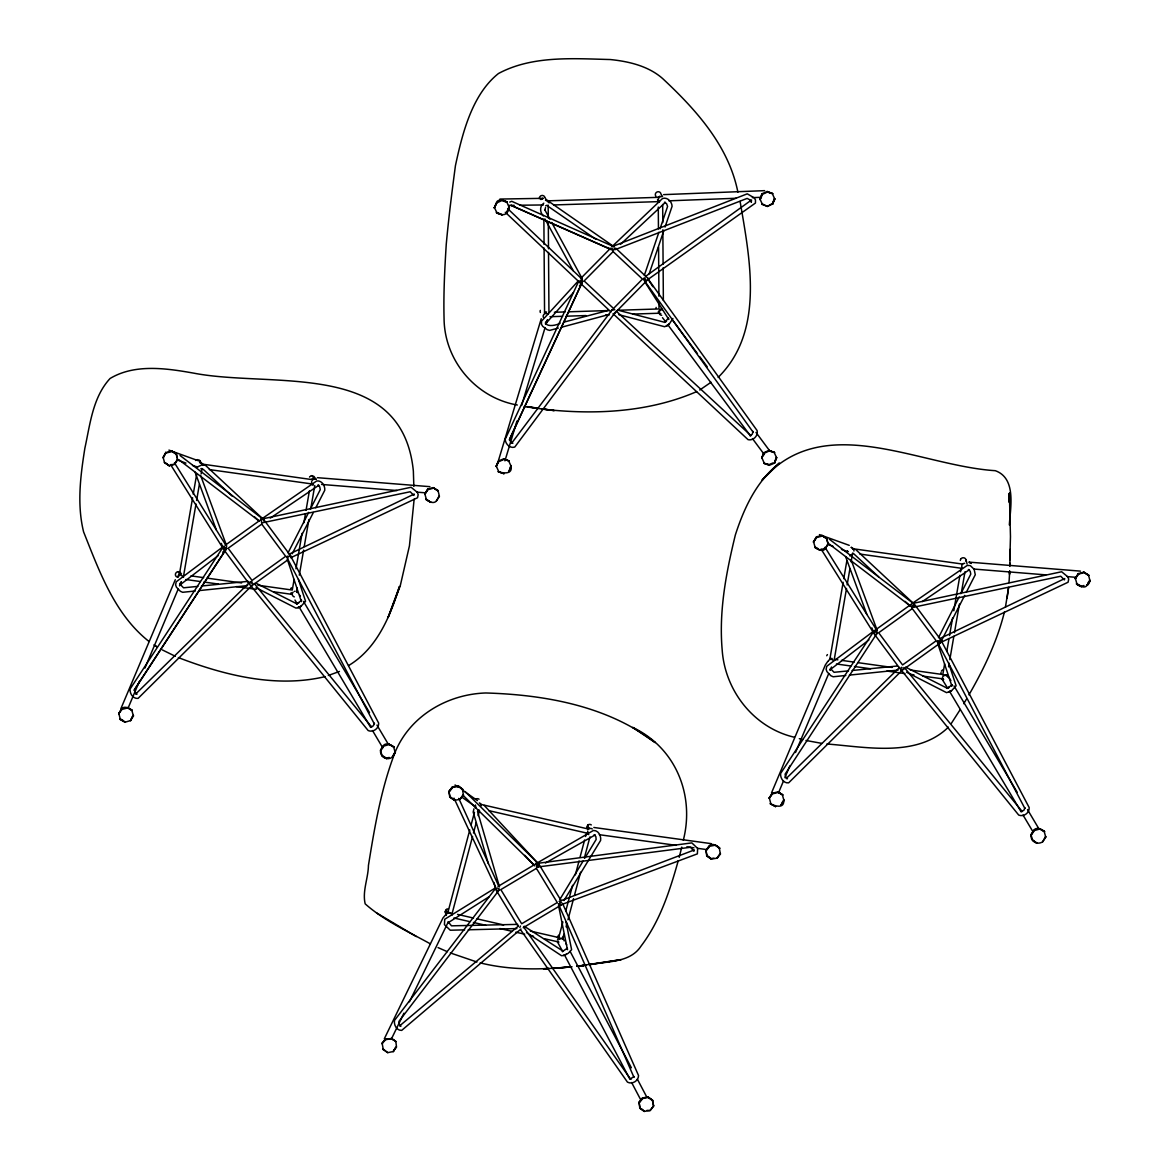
<?xml version="1.0" encoding="UTF-8"?>
<svg xmlns="http://www.w3.org/2000/svg" width="1170" height="1170" viewBox="0 0 1170 1170"><rect width="100%" height="100%" fill="white"/><g stroke="black" fill="none" stroke-linecap="round" stroke-linejoin="round"><path stroke-width="1.5" d="M252.618 584.664L251.565 581.812M261.466 522.215L261.466 520.591M903.152 669.138L903.152 667.514M911.986 605.066L912.819 607.376L1060.751 576.225L1064.393 579.925L1064.715 578.565L939.598 638.718M914.15 606.601L914.15 604.963M1009.871 566.426L1010.134 549.344L1009.798 559.962L1010.105 550.69M1009.418 501.316L1009.388 493.214L1010.47 536.694L1009.856 558.368M1009.418 499.444L1009.608 492.994L1009.067 502.398M290.935 557.476L289.78 556.116L287.045 556.569M941.47 641.95L941.484 641.116L1029.176 807.549C1029.585 812.901 1023.662 817.216 1018.704 815.066L901.207 670.044L902.129 670.191M391.394 1038.711L385.559 1039.106L381.99 1043.465L385.778 1039.647L391.394 1038.711L395.826 1041.373L396.513 1047.091L393.061 1051.567L387.592 1052.693L382.985 1048.788M463.378 795.103L462.559 789.648L458.245 785.86L452.483 786.854L448.856 791.476L450.143 797.062L454.647 800.309L460 799.329L463.144 794.576M653.474 1105.957L652.597 1100.765L648.019 1096.919L642.52 1097.972L638.952 1102.33L640.18 1108.18L644.421 1111.368L650.037 1110.447L653.694 1105.884L652.377 1100.239L647.873 1096.977M714.797 844.74C726.599 854.436 713.788 840.265 709.444 845.72L705.817 850.341L707.104 855.928L711.345 859.116L716.961 858.195L720.106 853.442M1009.695 571.428L1009.008 582.601M1009.637 571.209L1009.505 574.309L1009.651 571.15M1009.915 564.993L1010.002 563.282M195.068 472.11L216.333 529.952M845.588 556.584L866.853 614.425M536.445 864.791L536.767 867.116L690.592 847.27L693.912 851.263L694.307 849.946L559.128 901.397M538.434 866.517L538.58 864.893M1009.33 524.92C1010.412 507.751 1016.628 478.267 995.29 470.691C918.523 465.821 823.08 409.383 762.021 480.256L779.395 463.028C756.624 481.104 744.076 507.912 735.345 534.982C726.19 572.496 718.775 611.003 722.168 649.774C724.888 690.783 753.948 727.872 794.386 737.246M647.917 278.255L647.77 279.601L755.454 203.039L755.484 199.953L754.211 197.847L747.264 193.825L613.563 246.066M1007.063 598.279L1008.613 587.369L1005.439 607.128M614.06 249.751L614.323 248.128M179.302 574.909L192.611 497.791M193.24 494.193L196.648 474.464M183.748 574.85L195.99 503.992M196.604 500.453L199.353 484.512M201.181 473.879L202.103 468.57M294.109 579.428L292.281 590.046L257.912 585.234M295.952 568.795L302.065 533.359M303.907 522.727L305.428 513.879M306.043 510.339L309.406 490.844M297.121 587.735L297.165 592.122A2.881 2.793 -34.6 0 1 297.619 592.707M299.301 575.172L303.63 550.075M304.244 546.478L308.895 519.582M310.752 508.818L314.774 485.491M829.822 659.383L843.146 582.265M843.76 578.682L846.861 560.737M846.51 588.481L834.283 659.339L837.895 659.836M847.124 584.927L849.873 568.986M851.102 561.907L852.637 553.044M944.643 663.902L942.801 674.534L910.245 669.971M946.779 651.5L948.928 639.098M949.528 635.559L952.599 617.848M953.813 610.755L959.926 575.333M960.541 571.779L961.155 568.24L859.862 554.053M948.577 666.827L949.192 663.244M949.821 659.661L953.842 636.334M954.457 632.751L959.415 604.056M961.272 593.292L964.987 571.764M681.759 847.109L679.229 857.332M683.309 840.25C694.892 795.161 675.69 747.659 632.648 727.389L655.185 742.584C607.493 705.876 544.635 694.702 485.769 692.976C447.598 694.205 410.494 715.689 395.372 751.579C381.157 787.995 374.663 826.985 368.433 865.464C368.257 878.202 362.188 891.189 365.172 903.854C383.965 920.585 408.301 931.642 430.399 943.868M473.952 808.792L473.177 812.068L488.329 863.592M291.125 556.408L290.774 557.71L417.558 497.733L418.173 494.676L417.339 492.365L411.109 487.261L263.162 518.749M447.774 912.849L469.784 829.91M471.188 824.631L474.464 812.272M452.205 913.17L472.548 836.491M473.484 833.011L476.248 822.554M478.106 815.578L479.495 810.357M562.887 921.887L558.719 937.565L530.317 931.057M565.666 911.43L572.598 885.295M575.362 874.838L579.062 860.886M579.998 857.405L584.62 839.987M585.541 836.491L586.462 833.011L488.826 810.649M562.814 939.203L564.218 933.909M566.09 926.845L567.026 923.32M567.962 919.795L573.578 898.619M574.514 895.094L580.598 872.147M584.342 858.034L589.958 836.857M941.645 640.897L941.309 642.184L1068.093 582.221L1068.693 579.165L1067.859 576.854L1061.643 571.75L913.697 603.237M672.896 318.445L669.225 324.119L664.706 326.752L618.842 314.686M1004.445 611.895C997.206 641.248 983.999 668.757 968.95 694.848M678.249 860.696C669.898 890.531 660.143 920.907 641.189 945.901C630.089 963.202 607.054 961.067 589.461 964.709L621.051 959.649L577.102 966.244M498.478 460.468L541.242 318.737M504.943 460.863L516.935 421.054M521.63 405.464L545.088 327.556M546.127 324.09L547.37 320.156M300.909 601.058L301.173 600.195L301.407 601.629L287.206 559.041M951.429 685.532L951.693 684.669L951.927 686.117L937.726 643.515M644.348 275.359L658.871 232.274M660.026 228.837L667.587 206.432L666.593 203.712L664.443 202.308L665.408 202.352L620.451 244.398M649.189 273.751L663.873 230.505M665.043 227.053L672.092 206.3C671.931 201.635 667.397 196.911 662.542 198.476L611.851 246.782M900.973 668.83L901.529 667.28M762.182 203.799L767.33 206.461L772.595 204.004L774.54 198.578L773.092 201.84M494.31 207.88L496.475 202.439C499.107 195.873 515.268 205.964 502.018 200.523L496.811 202.834L494.31 207.88L496.811 202.834M503.934 473.762C486.325 466.932 514.712 480.329 510.866 465.631M759.842 199.441L761.919 193.81L767.14 191.5L772.741 193.679L767.286 192.099L762.343 194.41L760.178 199.573L762.109 193.869M772.931 462.94L769.012 464.68L763.864 463.159L769.187 465.353L774.672 463.028L776.397 457.192M502.076 214.87C488.299 207.631 503.202 219.214 507.063 212.428L509.009 207.002L506.844 211.902M507.283 212.56L509.447 207.397M503.89 459.415L498.669 461.726L496.168 466.494L498.259 461.126L503.743 458.801L509.067 460.995L503.656 458.874M510.325 466.918L509.14 471.452M508.921 471.32L511.305 466.011M772.595 204.004L774.979 198.973M761.699 458.07L763.791 452.702L768.997 450.391L774.598 452.556L769.143 450.991L764.2 453.302L761.699 458.07L763.981 452.761M775.856 458.494L774.672 463.028M774.452 462.896L776.836 457.587M120.963 708.479L175.295 579.706M128.013 708.274L139.303 681.452M144.948 668.026L178.132 589.227M179.551 585.877L181.189 582.104M771.498 792.953L825.333 664.969L827.716 661.489M778.533 792.748L783.476 781.019M784.894 777.655L789.838 765.926M795.483 752.515L828.667 673.715M830.071 670.351L831.49 667.002M547.56 319.673L546.478 322.13L546.902 321.311M496.168 466.494L498.449 461.185M519.802 927.532L520.474 926.026M509.286 439.876L582.792 281.063L509.696 439.116L510.676 441.85L512.84 443.254L511.597 443.225L612.071 309.904M578.96 280.712L505.191 439.262C505.352 443.927 509.886 448.651 514.741 447.086L615.054 312.639M384.301 1038.828L442.947 917.982L448.022 911.927L452.044 913.77M391.292 1039.209L403.928 1013.191M409.456 1001.812L448.168 922.135M545.527 207.558L544.854 210.337L544.723 209.605L549.944 219.229M288.01 552.913L308.69 512.372M310.342 509.125L320.258 489.66L319.717 486.822L317.874 485.053L318.883 485.243L270.27 518.12M938.501 637.65L959.195 596.934M960.848 593.673L970.778 574.134L970.237 571.296L968.409 569.527L969.404 569.717L922.296 601.57M292.178 553.819L313.355 512.519M315.798 507.751L324.763 490.274C325.216 485.711 321.765 480.27 316.719 480.928L261.349 519.188M941.075 641.482L964.694 595.398M966.318 592.225L975.283 574.748L974.127 569.264L970.442 565.739M250.351 582.865L251.067 581.475M614.162 313.677L614.776 312.507M164.356 462.282L169.27 465.792L174.623 464.212L177.387 459.196M388.849 744.076C401.471 752.749 387.431 739.747 383.599 745.524L380.601 749.999C379.49 756.551 386.597 761.129 392.169 757.297L394.977 752.018M1039.369 828.565C1051.991 837.237 1037.966 824.221 1034.119 829.998L1031.121 834.473C1030.024 841.04 1037.132 845.618 1042.689 841.771L1045.512 836.491M446.253 915.452L445.273 911.43L446.311 909.529A2.881 2.808 -13.8 0 1 448.432 908.9M591.303 824.923A2.881 2.808 -13.8 0 0 587.808 825.04L586.755 826.941A2.881 2.808 -13.8 0 0 586.784 827.687M963.729 703.711L966.361 699.324M559.757 899.628L583.099 861.061M584.956 857.976L596.159 839.475L595.852 836.594L594.184 834.678L595.194 834.927L545.41 863.036M563.94 900.549L600.605 840.455C601.351 835.98 598.484 830.276 593.424 830.466L537.937 862.524M163.244 457.719L165.921 452.337L163.244 457.719L164.59 462.808L169.372 465.66M132.4 716.537L130.513 720.808L133.161 715.353M433.353 488.197L428.103 489.63L424.725 494.208L427.737 489.001L433.251 487.597L438.136 491.034L439.437 496.387L436.439 500.877C431.715 506.976 418.845 493.067 430.823 502.413M392.169 757.297L395.416 752.456M822.334 536.05L816.806 537.454L813.442 542.032L816.441 536.825L822.232 535.45L826.839 538.858L828.141 544.211L825.143 548.701C822.086 554.478 808.689 542.982 818.473 548.891M775.52 806.686C759.242 797.019 785.304 814.934 783.681 799.841M1083.873 572.671L1078.623 574.119L1075.259 578.682L1078.345 573.68L1083.786 572.072L1088.67 575.523L1089.957 580.876L1086.974 585.351C1083.405 591.259 1069.014 578.653 1081.226 586.228L1083.976 585.526M1042.689 841.771L1045.951 836.93M449.031 791.344L449.748 797.136L454.647 800.309M706.285 851.935L706.709 856.001L711.345 859.116M960.204 709.561L951.298 723.455M166.052 452.439L162.908 457.558M174.623 464.212L177.84 459.634M127.53 707.996L122.002 709.4L118.682 713.7L121.724 708.961C125.395 702.848 139.537 716.098 127.296 707.455M119.852 719.126L125 722.212L130.353 720.632L133.599 715.791M424.725 494.208L427.869 489.104M436.439 500.877L439.218 495.861M386.641 758.701L382.122 755.893L380.499 750.365L383.599 745.524M813.442 542.032L816.587 536.928M819.79 550.266L824.923 548.16L825.318 548.862L827.921 543.684M769.202 798.189L772.156 793.245L777.962 791.871L782.832 794.927L778.05 792.47L772.536 793.874L769.202 798.189L772.302 793.348M782.92 801.026L781.033 805.282M780.873 805.121L784.134 800.28M1075.259 578.682L1078.257 573.476L1078.623 574.119M1086.74 584.824C1087.983 587.691 1092.882 574.543 1087.734 583.318M1037.161 843.175L1032.657 840.367L1031.019 834.839L1034.119 829.998M133.98 690.344L226.819 548.145L134.579 689.642L135.12 692.494L136.948 694.249L135.676 694.029L250.321 581.665M877.295 632.882L785.099 774.13L785.64 776.968L787.483 778.737L786.211 778.518L899.554 667.412M876.769 631.976L873.098 632.385L780.595 773.516C780.156 778.065 783.593 783.505 788.639 782.847L902.289 670.191L901.046 670.044M181.423 581.665L179.931 583.903L180.443 583.186M118.682 713.7L121.636 708.757L122.002 709.4M380.835 750.54L383.818 746.05L389.069 744.617M1031.355 835.014L1034.353 830.539L1039.603 829.091M177.621 459.737L176.494 453.828L171.58 451.035L167.442 452.088M438.136 491.034L433.134 487.656M826.839 538.858L822.101 535.524M1088.67 575.523L1083.654 572.145M849.873 555.925L853.369 553.425L878.699 576.927M448.929 791.681L452.483 786.854M395.431 1047.677L393.208 1051.757L396.294 1046.565M705.905 850.546L709.444 845.72M646.995 1110.374L650.169 1110.622L653.694 1105.884M499.444 889.624L398.926 1021.41L399.233 1024.276L400.9 1026.207L399.613 1025.885L518.471 926.011M495.305 888.776L394.48 1020.43C393.734 1024.905 396.586 1030.609 401.661 1030.419L520.972 929.009M449.265 791.871L452.702 787.395L458.318 786.459M460 799.329L463.583 795.03M382.078 1043.669L385.442 1038.989L385.778 1039.647M706.227 850.736L709.678 846.261L715.016 845.266M716.727 857.654L717.093 858.385L720.544 853.895M639.039 1102.535L642.52 1097.972M178.132 575.655L179.463 573.987L181.555 573.987M639.361 1102.725L642.74 1098.513L648.092 1097.518M827.453 654.6L827.058 655.083A2.881 2.735 -14.1 0 0 826.751 655.741M961.17 558.602L960.775 559.07A2.881 2.735 -14.1 0 0 960.351 560.445M964.694 563.326A2.881 2.735 -14.1 0 0 962.647 564.13L962.179 564.686A2.881 2.735 -14.1 0 0 962.106 567.435M941.426 671.097L941.908 670.527A2.881 2.735 -14.1 0 1 943.21 669.81M462.559 789.648L458.099 785.933M478.676 809.757L477.55 811.497L499.488 886.889M250.994 582.806L251.842 581.856M718.146 377.398C764.756 331.315 749.955 259.506 740.098 201.43M573.388 292.558L545.454 323.958L545.659 321.94C545.118 327.337 556.35 325.743 560.167 323.095M579.442 285.875L581.87 283.184M948.417 727.14C917.046 757.78 866.253 747.016 826.883 743.988M557.417 940.007L559.084 938.296L563.048 938.281M639.142 1102.198L639.785 1108.253L644.421 1111.368M543.787 203.185C539.443 206.227 539.809 212.311 543.289 215.909M580.583 278.606L610.564 248.215M613.563 314.364L648.531 278.899L615.683 248.142M301.67 600.312L296.595 603.954L298.847 602.828L296.419 603.618L256.332 583.377M952.19 684.786L947.115 688.428L949.382 687.302L946.939 688.092L905.492 667.075M218.38 555.457L179.624 585.205L179.902 584.122L183.544 587.808L197.92 586.375M222.666 552.211L225.517 550.061M868.915 639.931L830.159 669.693L830.422 668.596L834.078 672.297L848.499 670.863M223.602 546.288L176.202 581.826L175.602 584.883L176.436 587.194L180.326 591.259L182.652 592.298L195.288 590.996M872.688 631.844L826.737 666.3L826.122 669.357L826.956 671.668L830.861 675.733L833.186 676.772L845.808 675.47M197.174 467.079L202.176 464.768M225.079 545.352L262.767 518.281L291.623 557.154M251.023 586.302L287.279 560.269M645.504 276.456L751.491 199.997L751.301 202.293L750.599 200.231L747.133 198.403L615.098 249.649M223.251 547.575L224.333 546.829M913.36 602.638L967.254 565.417L969.447 565.549M873.785 632.063L874.868 631.303M699.748 390.005L711.067 382.239M612.729 309.626L614.703 309.553M348.528 665.598C376.74 648.794 390.224 616.502 399.482 586.448L388.074 617.511L400.213 585.98L409.441 545.82L414.151 499.107M488.987 896.82L447.861 922.911L448.183 921.858L451.503 925.836L517.784 924.373M937.521 641.321L940.314 640.604M643.88 279.118L644.816 278.548M661.606 308.339L658.33 311.659L658.768 313.253L660.845 313.648M498.025 886.436L537.922 862.612L561.264 900.827M523.239 927.693L563.136 903.883M526.529 932.519L561.541 955.729L563.545 955.495L568.167 953.345L571.618 949.718L565.987 921.726M657.935 197.35L659.997 196.136M543.129 198.33L540.935 199.47L543.129 198.33L499.897 199.061M171.58 451.035L176.319 454.384M289.078 554.229L414.18 494.076L413.873 495.436L410.217 491.751L262.022 522.858M611.954 309.64L614.382 309.567M496.548 212.896L502.12 214.739M762.08 204.472L767.374 206.315M498.405 471.788L503.992 473.631M763.937 463.364L769.012 464.68M509.725 202.103L511.729 201.298L613.68 246.607M566.485 954.34L563.545 955.495M696.677 391.614C648.297 412.6 593.292 415.072 541.52 408.988M912.542 607.347L914.165 605.373L913.755 603.764L829.384 539.224M943.195 675.236L947.188 674.871L950.888 680.618M311.088 479.466L313.267 478.647M562.243 904.351L697.364 853.866L697.656 848.469L691.85 842.883L537.235 863.401M325.158 676.611C276.339 688.282 224.391 675.324 178.366 657.584M328.331 675.47L339.432 671.463M260.778 519.041L262.08 518.602M876.081 633.935L877.471 633.453M663.653 194.63L764.61 190.651M643.602 278.328L645.021 277.875M1021.351 811.483L1023.852 810.327L1024.935 807.709L1024.891 808.47L937.492 642.154M587.311 828.769L589.504 828.141M170.893 464.636L174.798 464.388M558.309 328.083L549.681 330.393L547.282 329.735L542.748 326.386L541.461 324.28L541.505 321.194L578.126 281.092L610.93 311.893M561.761 327.161L608.371 314.671M563.633 322.189L608.502 310.357M166.286 452.98L171.8 451.576M381.903 755.352L386.422 758.16L389.186 757.458M426.026 499.561L430.926 502.281M119.94 719.331L125.102 722.08M814.73 547.384L819.892 550.134M1076.561 584.035L1081.446 586.755M770.46 803.805L775.622 806.554M535.831 863.226L538.302 863.65L537.893 866.794L536.503 867.058M498.157 890.56L499.575 890.209M582.09 282.16L578.974 281.78L505.279 212.253M382.824 1049.388L387.723 1052.561M706.885 855.402L711.111 858.59L713.919 858.122M544.547 312.317L546.58 311.98M317.406 477.682L429.916 486.661M576.751 966.303L583.918 965.484L576.956 966.244M571.721 966.815L552.269 968.35M571.779 966.815L555.808 968.19L571.37 966.917M198.885 590.616L247.601 585.614M849.42 675.105L898.121 670.088M201.503 586.009L248.201 581.344M852.096 670.498L897.171 666.037M593.848 827.468L711.214 843.643M548.54 968.511C525.666 969.579 502.471 968.453 480.183 962.866M553.673 968.248L558.821 967.985L543.406 968.775L548.73 968.526M668.845 200.83L736.018 198.256M752.354 197.642L761.436 197.291M547.355 200.86L659.017 197.32M553.6 204.955L658.242 201.635M554.361 312.273L565.198 311.922M568.795 311.805L608.502 310.547M617.526 310.269L659.017 308.953L658.973 301.67M549.988 316.704L562.594 316.295M566.192 316.192L586.009 315.564M605.826 314.935L609.424 314.818M632.838 314.072L659.851 313.209M464.636 929.872L450.245 930.223L444.439 924.636L444.732 919.24L494.939 888.191L518.295 926.479M468.249 929.784L516.847 928.57M224.304 549.125L225.971 549.096M940.154 642.622L937.155 641.818M508.818 205.423L514.215 205.335M519.626 205.233L543.421 204.955M829.983 658.461L832.089 658.461M559.757 902.582L561.424 902.684M561.073 904.702L558.163 903.635M321.575 484.438L396.966 490.537M416.71 492.131L425.69 492.848M969.155 562.141L971.115 563.443L969.155 562.141L1080.451 571.135M973.908 569.059L1045.702 574.865M1067.23 576.605L1076.21 577.337M911.693 607.493L912.585 607.581M250.526 585.556L251.769 585.717L138.104 698.373C133.073 699.031 129.621 693.591 130.075 689.042L222.563 547.896L226.249 547.501M646.483 280.376L643.88 278.855M580.422 280.332L582.075 280.551M580.101 282.35L581.753 282.57M524.16 406.575L554.258 410.626L543.509 409.032M599.303 834.693L676.099 845.34M686.819 846.831L693.956 847.826M697.525 848.323L706.461 849.552M852.637 548.686L962.632 564.086M195.609 460.512A2.881 2.793 -34.6 0 1 197.642 459.664L199.646 460.468L202.132 464.095L312.097 479.612M209.342 469.579L310.635 483.766M841.508 660.348L854.173 662.118M857.785 662.629L892.154 667.441M836.418 663.99L850.839 666.008M854.451 666.505L870.67 668.787M886.904 671.053L904.936 673.584M910.348 674.344L913.96 674.841M922.969 676.099L942.801 678.878M190.988 575.874L203.653 577.644M207.265 578.141L241.634 582.952M185.884 579.501L200.319 581.534M203.916 582.031L218.351 584.049M236.384 586.579L256.215 589.358M274.248 591.874L292.281 594.404M527.392 406.634L538.141 408.228M527.319 406.707L537.966 408.418M251.608 585.717L250.672 585.556L368.184 730.577C373.142 732.742 379.065 728.427 378.656 723.075L290.964 556.642M805.969 740.464L821.632 743.345M202.805 464.812L205.481 465.367L263.513 519.495M480.343 804.258L588.291 828.989M457.528 914.384L473.514 918.055M477.067 918.859L503.685 924.958M453.916 917.997L469.843 921.653M473.382 922.457L485.769 925.294M499.926 928.541L512.314 931.379M515.853 932.183L524.716 934.216M530.025 935.43L533.564 936.234M544.182 938.676L558.339 941.923M618.667 310.357L664.282 322.203L666.607 320.975L664.618 322.452L668.377 318.035L668.801 319.439L644.582 281.458M476.95 962.018L450.318 952.936M537.644 863.665L538.522 863.899M799.315 738.694L802.591 739.659M1022.258 811.556L904.717 667.938M939.934 642.725L937.565 641.058M223.967 548.964L225.561 549.447M517.33 405.025C475.766 397.785 444.308 360.477 444.059 318.372C443.43 293.743 444.702 269.085 446.238 244.501C448.607 218.132 451.956 191.865 455.437 165.643C462.296 133.746 471.905 94.653 498.435 73.534C532.248 55.356 573.125 58.617 610.272 59.538C628.743 61.41 648.297 65.959 662.586 78.507C696.077 109.761 728.661 145.797 737.904 192.231M767.14 191.5L772.741 193.679M768.997 450.391L774.598 452.556M819.439 534.602L849.244 545.352M828.184 544.591L833.157 546.375M841.435 549.373L848.045 551.757M168.919 450.114L198.71 460.878M177.665 460.103L185.942 463.101M192.567 465.484L197.525 467.283L195.887 466.421M501.886 199.924L507.21 202.103M503.831 459.006L509.067 460.995M310.577 476.073A2.881 2.793 -34.6 0 1 312.01 475.678L314.013 476.483L315.958 479.291A2.881 2.793 -34.6 0 0 313.955 478.486L315.958 479.291M177.474 577.249A2.881 2.793 -34.6 0 1 178.293 571.677L180.297 572.481A2.881 2.793 -34.6 0 1 180.75 573.066M180.794 575.304L182.798 576.108M943.693 679.507L941.792 678.746L947.685 688.194M559.333 904.147L560.869 904.776M497.513 888.045L499.034 888.673M643.617 279.937L645.05 280.551M613.124 250.307L510.91 205.291L609.979 249.093M438.033 947.598L447.262 951.663M546.083 199.763L548.423 200.83L549.11 202.951M175.339 656.297L162.279 649.891M659.5 201.737L659.602 201.781A2.881 2.735 -31.6 0 1 658.549 198.534L658.9 197.876A2.881 2.735 -31.6 0 1 661.503 196.662M906.545 672.18L946.588 692.655L951.429 690.841L956.109 685.81L948.943 663.946M256.011 587.691L296.068 608.166L300.909 606.352L305.575 601.336L298.423 579.472M416.301 936.556L376.594 912.936M1083.873 572.276L1088.919 575.157M1039.589 828.696L1044.649 831.577M433.339 487.788L438.399 490.683M389.069 744.222L394.129 747.103M822.32 535.655L827.102 538.507M777.962 791.871L782.832 794.927M171.8 451.181L176.582 454.018M165.555 462.984L169.27 465.792M127.515 707.601L132.298 710.439M120.086 718.702L123.669 720.837M1032.423 839.826L1037.059 843.307M311.118 483.941L313.048 485.17M286.635 557.329L287.952 558.192M155.917 646.162L156.926 646.82L153.957 644.889M524.16 926.231L563.253 951.269L562.375 951.59L567.318 948.212L567.45 949.66L558.514 905.404M851.467 547.399L853.632 548.832L853.968 551.041M200.933 462.91L203.112 464.358M547.999 206.271L595.852 239.265M607.815 247.513L610.798 249.576M549.724 202.059L614.06 246.724M715.031 844.872L719.799 848.192M648.107 1097.124L652.875 1100.429M455.057 784.953L458.04 787.044M462.516 790.159L477.433 800.572M461.799 797.121L475.722 806.861M458.333 786.064L462.837 789.311M449.909 796.536L454.516 800.441M391.409 1038.316L395.913 1041.563M148.985 641.452C114.631 614.44 99.26 571.062 83.596 531.897C76.811 504.387 80.496 475.722 84.883 448.139C90.105 424.315 92.737 397.23 110.068 378.495C134.857 363.563 166.754 368.345 194.03 373.201C272.478 388.235 402.348 359.248 413.361 471.1L413.844 486.398M641.365 1108.707L644.29 1111.5M391.175 1038.185L393.997 1040.305M313.004 484.585L312.419 484.146A2.881 2.793 -34.6 0 1 311.732 481.426M827.863 543.041L911.123 606.616M178.776 459.649L259.17 521.045M180.048 455.496L263.235 519.29L263.63 520.884M586.974 833.216L588.773 834.605M496.957 890.136L453.975 798.115M480.504 803.658L480.592 803.731A2.881 2.808 -13.8 0 1 481.206 805.794M905.097 601.38L910.362 606.265M203.112 469.214L232.143 496.109M254.563 516.906L258.526 520.562M616.151 311.074L750.994 435.62L750.029 435.723L752.281 434.172L752.939 431.408L753.085 432.139L645.109 281.663M613.051 313.706L748.069 439.671C753.275 441.002 758.438 435.679 757.092 430.531L647.756 278.518L647.931 279.323M856.016 549.841L914.048 603.969M507.634 208.611L582.397 279.454M463.335 795.6L534.105 865.025M465.046 791.505L538.302 863.65M524.789 855.314L534.675 865.888M484.248 805.457L537.293 862.568M662.469 317.64L665.701 321.867M254.183 583.464L371.724 727.082L370.832 726.994L373.332 725.839L374.415 723.235L374.371 723.996L287.82 559.289M672.516 320.083L697.452 353.632M699.631 356.558L707.221 366.766M756.01 432.432L769.026 449.938M667.865 324.792L750.292 435.679M752.456 438.604L764.39 454.647M222.168 547.428L249.956 584.868M523.575 926.932L630.133 1078.521L631.288 1078.959L630.425 1078.784L634.125 1076.59L633.965 1077.351L559.172 905.682M520.942 930.252L627.471 1082.148C632.253 1084.692 638.484 1080.919 638.542 1075.537L562.521 903.313M312.01 475.678L314.511 479.305M178.293 571.677L180.224 574.485M648.019 279.118L652.904 286.708M299.798 595.267L300.354 596.144M821.077 549.052L873.478 632.692L873.273 631.317M170.542 464.563L222.958 548.203L221.349 543.377M825.025 547.311L877.178 630.981M174.491 462.837L226.658 546.507M662.527 196.502L660.948 193.957A2.881 2.735 -31.6 0 0 657.014 191.997A2.881 2.735 -31.6 0 0 655.931 196.311M544.957 197.628L546.522 200.187M954.018 685.898L1017.256 792.353M1027.494 809.581L1038.653 828.375M949.543 691.324L1021.161 811.892M1023.019 815.022L1033.256 832.236M303.483 601.409L369.515 712.574M376.959 725.107L388.118 743.886M297.165 603.72L294.972 600.02M299.023 606.85L370.641 727.404M372.499 730.533L382.736 747.762M873.098 632.385L873.639 633.35M565.87 943.371L566.689 944.863M557.344 941.689L562.682 951.517M545.001 219.053L573.344 270.899M551.684 222.446L582.192 278.635M570.097 951.342L631.376 1067.786M637.343 1079.12L646.703 1096.904M564.379 954.749L629.928 1079.281M631.625 1082.513L640.999 1100.312M657.525 199.514L658.695 201.767M287.089 556.306L287.835 557.754M759.944 199.032L762.416 204.326M774.16 452.439L776.617 457.733M494.413 207.47L496.884 212.764M508.628 460.863L511.085 466.157M458.772 798.393L498.727 886.07M772.302 193.547L774.759 199.105M761.816 457.66L764.273 463.218M506.771 201.971L509.228 207.543M496.285 466.084L498.742 471.642M772.814 204.136L772.361 203.478L767.33 206.461M871.869 627.851L873.127 631.215M851.102 559.86L877.105 630.147M200.582 475.371L226.585 545.673M493.886 882.472L495.393 887.635M1075.362 578.331L1076.927 583.947M1044.167 831.402L1045.731 837.033M813.545 541.666L815.11 547.282M782.335 794.752L783.915 800.368M424.827 493.842L426.406 499.473M393.632 746.928L395.211 752.544M131.815 710.263L133.395 715.894M966.01 559.757L967.063 563.969M942.888 678.775L943.21 680.033A2.881 2.735 -14.1 0 1 942.844 676.713L943.312 676.143A2.881 2.735 -14.1 0 1 946.779 675.719L947.364 676.158A2.881 2.735 -14.1 0 1 947.802 676.728M587.808 825.04L588.803 829.077A2.881 2.808 -13.8 0 1 592.298 828.945M559.348 938.369L558.573 935.24L557.52 937.141A2.881 2.808 -13.8 0 0 557.549 937.872M446.311 909.529L447.306 913.551A2.881 2.808 -13.8 0 1 450.801 913.434L451.342 913.931A2.881 2.808 -13.8 0 1 451.956 915.247M826.62 538.332L827.599 542.339M769.304 797.823L770.825 803.702M176.1 453.843L177.065 457.865M118.784 713.349L120.305 719.228M612.115 248.201L612.407 249.795M947.188 674.871L947.495 676.772M296.668 590.397L296.975 592.298M719.301 847.987L720.34 853.968M382.18 1043.333L383.219 1049.314M475.239 805.282L475.62 807.9M291.169 592.59L291.272 594.258M662.673 204.443L662.805 222.549M662.849 229.803L663.097 264.201M663.127 267.828L663.361 300.427M658.286 207.09L658.447 228.925M658.578 247.104L658.929 296.215M548.189 205.13L548.277 217.854M548.321 223.324L548.496 248.786M548.525 252.413L548.949 312.434M543.875 219.083L544.065 244.442M544.094 248.055L544.562 313.253M661.693 315.3A2.881 2.735 -31.6 0 1 660.962 315.154L660.319 314.832A2.881 2.735 -31.6 0 1 659.353 311.63L659.719 310.971A2.881 2.735 -31.6 0 1 662.308 309.757M656.151 308.12A2.881 2.735 -31.6 0 1 656.136 307.403M539.341 198.71A2.881 2.735 -31.6 0 1 544.752 196.94M546.96 205.203A2.881 2.735 -31.6 0 1 545.615 205.832M545.498 200.333A2.881 2.735 -31.6 0 1 547.794 201.883M543.406 317.436A2.881 2.735 -31.6 0 1 543.363 315.315L543.714 314.657A2.881 2.735 -31.6 0 1 548.218 314.379M540.365 312.492A2.881 2.735 -31.6 0 1 540.321 310.372M312.478 480.153A2.881 2.793 -34.6 0 1 313.077 479.685M309.523 477.111A2.881 2.793 -34.6 0 1 309.991 476.526M183.237 576.693A2.881 2.793 -34.6 0 1 183.514 577.366M178.001 577.424A2.881 2.793 -34.6 0 1 178.293 576.737M178.761 576.152A2.881 2.793 -34.6 0 1 179.361 575.698M202.132 464.095A2.881 2.793 -34.6 0 1 202.849 465.353M201.489 468.541A2.881 2.793 -34.6 0 1 200.787 468.834M199.646 460.468A2.881 2.793 -34.6 0 1 200.085 461.053M294.343 596.875A2.881 2.793 -34.6 0 1 293.67 596.598L293.085 596.159A2.881 2.793 -34.6 0 1 292.368 594.901M292.383 593.439A2.881 2.793 -34.6 0 1 293.143 592.166M294.43 591.42A2.881 2.793 -34.6 0 1 295.162 591.318M290.643 588.539A2.881 2.793 -34.6 0 1 291.93 587.808M475.517 805.998A2.881 2.808 -13.8 0 1 475.503 805.252M479.378 802.883A2.881 2.808 -13.8 0 1 480.036 803.234M475.561 799.329A2.881 2.808 -13.8 0 1 479.056 799.198M563.004 936.234A2.881 2.808 -13.8 0 1 563.209 936.936M558.748 942.61A2.881 2.808 -13.8 0 1 558.514 941.177M559.567 939.276A2.881 2.808 -13.8 0 1 563.062 939.144L563.604 939.642A2.881 2.808 -13.8 0 1 564.203 940.972M446.428 913.989A2.881 2.808 -13.8 0 1 445.273 911.43M587.984 832.411A2.881 2.808 -13.8 0 1 587.75 830.978M588.057 828.711A2.881 2.808 -13.8 0 1 588.583 828.17M828.155 661.357A2.881 2.735 -14.1 0 1 828.462 660.699L828.93 660.129A2.881 2.735 -14.1 0 1 832.411 659.704L832.981 660.143A2.881 2.735 -14.1 0 1 833.42 660.714M961.243 558.5A2.881 2.735 -14.1 0 1 965.967 561.176M941.089 673.174A2.881 2.735 -14.1 0 1 941.016 672.472M847.738 551.421A2.881 2.735 -14.1 0 1 847.46 550.763M851.058 547.399A2.881 2.735 -14.1 0 1 851.745 547.677L852.33 548.116A2.881 2.735 -14.1 0 1 853.032 549.359M447.086 912.658L446.033 914.56A2.881 2.808 -13.8 0 1 447.086 912.658M613.109 251.579L584.137 280.946L613.519 308.456L642.476 279.089L613.109 251.579M669.225 324.119L666.71 325.947L669.225 324.119M261.758 524.131L228.135 548.262L252.033 580.452L285.655 556.32L261.758 524.131M913.302 602.755L872.703 631.902L901.558 670.776L942.157 641.628L913.302 602.755M912.293 608.605L878.67 632.736L902.567 664.94L936.19 640.794L912.293 608.605M536.401 868.359L500.818 889.609L521.688 923.773L557.271 902.538L536.401 868.359M300.909 606.352L298.087 607.742L300.909 606.352M951.429 690.841L948.607 692.216L951.429 690.841M585.907 965.162L580.656 965.864L585.936 965.177M201.576 463.276L199.573 462.472A2.881 2.793 -34.6 0 1 201.576 463.276"/></g></svg>
